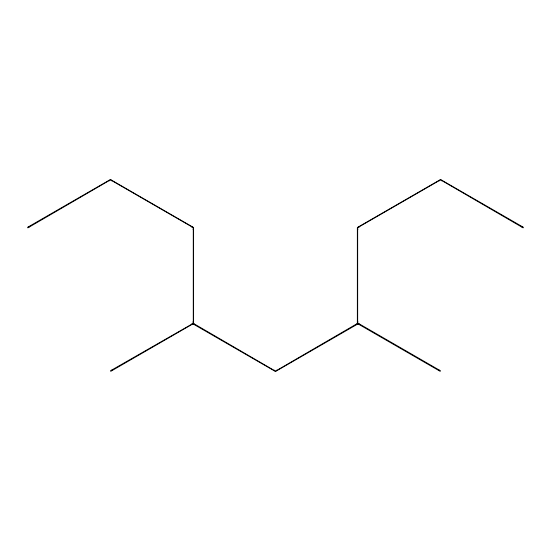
<?xml version="1.0" encoding="UTF-8"?>
<svg xmlns="http://www.w3.org/2000/svg" width="551" height="551" viewBox="0 0 551 551"><rect width="100%" height="100%" fill="white"/><g stroke="black" fill="none" stroke-linecap="round" stroke-linejoin="round"><path stroke-width="0.83" d="M111.543 180.859L111.86 180.308M191.858 227.226L192.175 226.675M193.738 324.325L194.055 323.774M274.054 370.692L274.37 370.141M358.763 324.325L359.087 323.774M441.661 180.859L441.978 180.308M439.078 370.692L439.395 370.141M522.031 227.226L522.348 226.675M192.953 229.133L193.594 229.133M357.351 229.133L357.985 229.133M192.953 321.867L193.594 321.867M357.351 321.867L357.985 321.867M356.883 323.774L357.2 324.325M276.568 370.141L276.884 370.692M191.858 323.774L192.175 324.325M111.543 370.141L111.86 370.692M439.14 180.308L439.457 180.859M358.763 226.675L359.087 227.226M109.022 180.308L109.339 180.859M28.652 226.675L28.969 227.226M110.758 179.674L27.867 227.859L27.55 227.308L110.124 179.674L193.594 227.859L193.594 323.141L110.441 370.782L110.758 371.326L193.27 323.692L193.27 227.308L110.758 179.674M192.953 323.141L192.636 323.692L275.149 371.326L357.985 323.141L440.497 370.782L440.18 371.326L357.668 323.692L357.668 227.308L440.242 179.674L523.133 227.859L523.45 227.308L440.876 179.674L357.351 227.859L357.351 323.141L358.302 323.692L275.789 371.326L192.953 323.141"/></g></svg>
